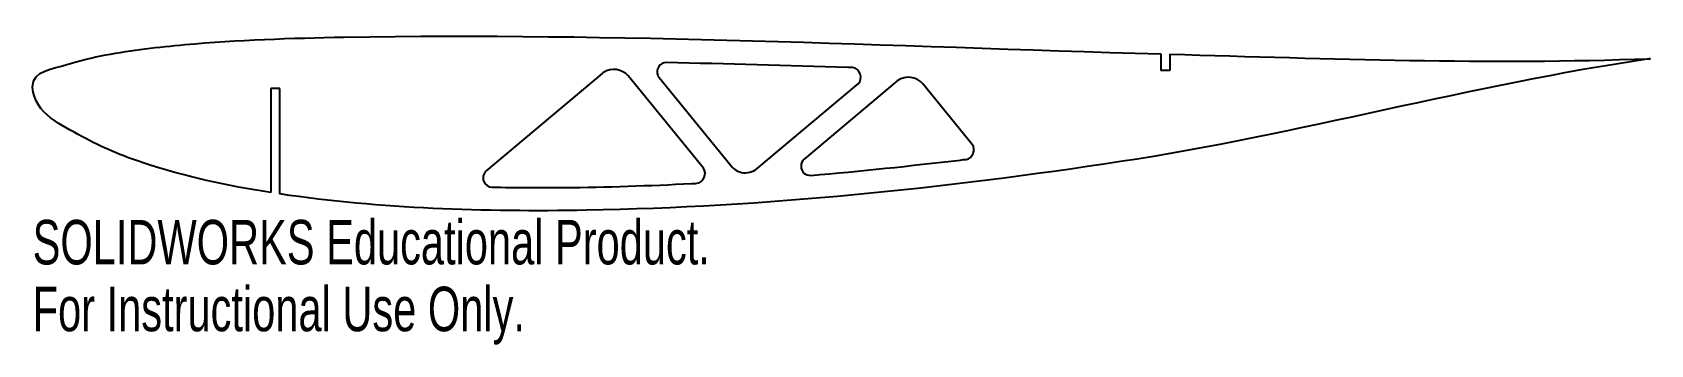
# Model space of a CAD drawing. Header units: millimetres. Extents: x 185 to 361, y -59 to -25.
import ezdxf

# ---------------------------------------------------------------- set-up
doc = ezdxf.new("R2010")
doc.units = ezdxf.units.MM
doc.styles.add('SLDTEXTSTYLE0', font='TXT', dxfattribs={"width": 0.7})

msp = doc.modelspace()

# ---------------------------------------------------------------- linework, layer by layer
at = {"color": 7, "linetype": 'Continuous', "lineweight": 25}
for p, q in [((307.61, -27.03), (307.61, -28.85)), ((308.61, -27.06), (308.61, -28.85)), ((246.83, -29.16), (234.22, -39.74)), ((257.84, -39.46), (249.66, -29.43)), ((253.03, -29.61), (260.87, -39.21)), ((308.61, -28.85), (307.61, -28.85)), ((184.87, -30.66), (184.87, -30.66)), ((210.77, -30.79), (210.77, -42.09)), ((211.77, -30.79), (210.77, -30.79)), ((211.77, -42.25), (211.77, -30.79)), ((263.7, -39.48), (274.67, -30.28)), ((278.88, -30.01), (268.8, -38.47)), ((287.09, -36.86), (281.72, -30.28))]:
    msp.add_line(p, q, dxfattribs=at)
for points, knots in [([(184.87, -30.61), (184.84, -28.81), (187.18, -28.65), (189.96, -27.74), (191.38, -27.42), (195.68, -26.6), (198.55, -26.28), (207.21, -25.5), (212.99, -25.31), (218.77, -25.21)], [0, 0, 0, 0, 0.125, 0.125, 0.25, 0.25, 0.5, 0.5, 1, 1, 1, 1]), ([(360.75, -27.57), (341.46, -30.39), (322.49, -35.81), (283.95, -41.67), (264.56, -43.68), (245.13, -44.02)], [0, 0, 0, 0, 0.5, 0.5, 1, 1, 1, 1]), ([(210.77, -42.09), (206.1, -41.36), (201.45, -40.4), (194.63, -38.11), (192.38, -37.21), (188.09, -34.8), (185.08, -33.57), (184.87, -30.66)], [0, 0, 0, 0, 0.5, 0.5, 0.75, 0.75, 1, 1, 1, 1])]:
    msp.add_open_spline(points, degree=3, knots=knots, dxfattribs=at)
for points in [[(218.77, -25.21), (248.38, -24.7), (278, -26.18), (307.61, -27.03)], [(253.83, -27.97), (253.5, -27.97), (253.17, -28.13), (252.99, -28.4)], [(273.55, -28.5), (266.98, -28.3), (260.39, -28.12), (253.83, -27.97)], [(308.61, -27.06), (325.99, -27.55), (343.39, -28.2), (360.76, -27.55)], [(360.9, -27.55), (360.85, -27.56), (360.8, -27.56), (360.75, -27.57)], [(360.76, -27.55), (360.81, -27.55), (360.86, -27.55), (360.9, -27.55)], [(246.98, -29.05), (246.93, -29.08), (246.88, -29.12), (246.83, -29.16)], [(249.66, -29.43), (249.04, -28.66), (247.79, -28.48), (246.98, -29.05)], [(252.99, -28.4), (252.74, -28.75), (252.76, -29.27), (253.03, -29.61)], [(274.06, -28.51), (273.89, -28.51), (273.72, -28.5), (273.55, -28.5)], [(274.67, -30.28), (275.29, -29.76), (274.86, -28.54), (274.06, -28.51)], [(279.01, -29.91), (278.96, -29.94), (278.92, -29.98), (278.88, -30.01)], [(281.72, -30.28), (281.08, -29.5), (279.82, -29.33), (279.01, -29.91)], [(184.87, -30.66), (184.87, -30.64), (184.87, -30.63), (184.87, -30.61)], [(286.43, -38.49), (287.14, -38.4), (287.54, -37.41), (287.09, -36.86)], [(268.8, -38.47), (268.36, -38.84), (268.36, -39.61), (268.79, -39.99)], [(269.53, -40.23), (274.94, -39.77), (280.37, -39.2), (285.81, -38.56)], [(285.81, -38.56), (286.02, -38.53), (286.22, -38.51), (286.43, -38.49)], [(234.22, -39.74), (233.89, -40.02), (233.78, -40.52), (233.95, -40.91)], [(257.12, -41.09), (257.85, -41.05), (258.3, -40.03), (257.84, -39.46)], [(260.87, -39.21), (261.15, -39.56), (261.55, -39.81), (261.98, -39.9)], [(261.98, -39.9), (262.58, -40.04), (263.23, -39.88), (263.7, -39.48)], [(268.79, -39.99), (268.99, -40.16), (269.27, -40.25), (269.53, -40.23)], [(245.13, -44.02), (234, -44.21), (222.84, -43.88), (211.77, -42.25)], [(233.95, -40.91), (234.1, -41.26), (234.46, -41.5), (234.84, -41.51)], [(234.84, -41.51), (237.46, -41.56), (240.08, -41.58), (242.7, -41.55)], [(242.7, -41.55), (247.32, -41.51), (251.94, -41.35), (256.56, -41.12)], [(256.56, -41.12), (256.75, -41.11), (256.93, -41.1), (257.12, -41.09)]]:
    msp.add_open_spline(points, degree=3, dxfattribs=at)

# ---------------------------------------------------------------- texts
at = {"color": 7, "linetype": 'Continuous', "char_height": 4.8336, "attachment_point": 1, "style": 'SLDTEXTSTYLE0'}
for s, insert in [('SOLIDWORKS Educational Product.', (184.87, -45.07)), ('For Instructional Use Only.', (184.87, -52.33))]:
    msp.add_mtext(s, dxfattribs=dict(at, insert=insert))

doc.saveas('drawing.dxf')
